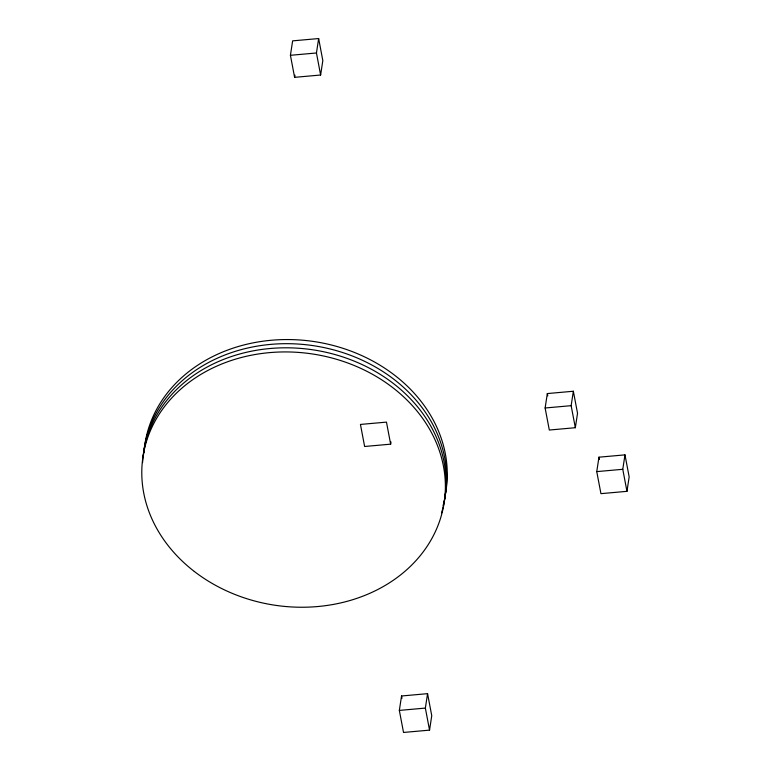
<?xml version="1.0" encoding="UTF-8"?>
<svg xmlns="http://www.w3.org/2000/svg" width="771" height="771" viewBox="0 0 771 771"><rect width="100%" height="100%" fill="white"/><g stroke="black" fill="none" stroke-linecap="round" stroke-linejoin="round"><path stroke-width="1.16" d="M290.426 55.3L292.633 40.863L318.654 38.55L322.827 60.591L320.62 75.018L294.599 77.341L290.426 55.3L316.447 52.977L318.654 38.55M294.599 77.341L294.946 75.124M390.646 444.163L386.464 422.123L360.442 424.435L364.625 446.486L390.646 444.163L390.984 441.947M399.339 710.409L401.546 695.982L427.568 693.659L431.75 715.7L429.543 730.137L403.522 732.45L399.339 710.409L425.361 708.086L427.568 693.659M545.126 407.994L547.333 393.567L573.354 391.244L577.537 413.285L575.33 427.712L549.309 430.035L545.126 407.994L571.147 405.671L573.354 391.244M596.754 471.611L598.961 457.184L624.982 454.871L629.165 476.912L626.958 491.339L600.937 493.652L596.754 471.611L622.775 469.298L624.982 454.871M622.775 469.298L626.958 491.339M598.961 457.184L599.404 459.506M571.147 405.671L575.33 427.712M547.333 393.567L547.776 395.88M316.447 52.977L320.62 75.018M425.361 708.086L429.543 730.137M401.546 695.982L401.99 698.295M142.587 462.61A152.33 127.022 8.7 0 1 316.071 350.323A152.33 127.022 8.7 0 1 441.571 512.84M143.281 457.348A152.33 127.022 8.7 0 1 315.358 345.977A152.33 127.022 8.7 0 1 443.123 505.439M143.994 452.095A152.33 127.022 8.7 0 1 314.645 341.64A152.33 127.022 8.7 0 1 444.568 498.008M194.331 571.475A152.33 127.022 8.7 0 0 442.679 510.383A152.33 127.022 8.7 0 0 243.752 356.896A152.33 127.022 8.7 0 0 194.331 571.475"/></g></svg>
